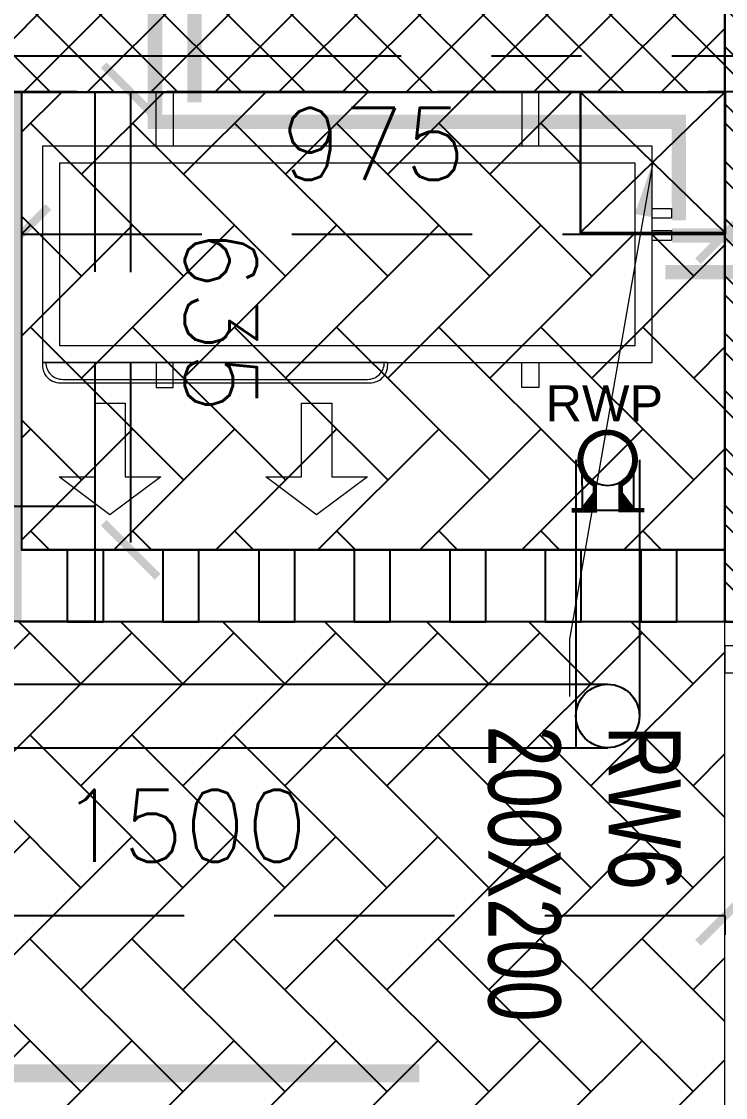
# Model space of a CAD drawing. Header units: millimetres. Extents: x -414464 to 1686, y -90036 to 108605.
# Drawn here: x -121776 to -120800, y -63860 to -62367 of the extents above; entities that cross this region are included whole.
import ezdxf

# ---------------------------------------------------------------- set-up
doc = ezdxf.new("R2010")
doc.units = ezdxf.units.MM
doc.header["$LTSCALE"] = 1000
doc.header["$MEASUREMENT"] = 0
for name, pattern in [('$1$AUDIT_D_120904163729-0', [0]), ('$36$HIDDEN', [0.375, 0.25, -0.125]), ('2BHK-A - FRONT$1$AUDIT_D_120904163729-0', [0]), ('2BHK-A - FRONT$1$DASHED', [0.75, 0.5, -0.25]), ('2BHK-A - FRONT$1$PHANTOM2', [1.25, 0.625, -0.125, 0.125, -0.125, 0.125, -0.125]), ('AUDIT_D_120904163729-0', [0]), ('T8(T9 IS SIMILAR) - DIMENSION & TEXTING$1$AUDIT_D_120904163729-0', [0]), ('T8(T9 IS SIMILAR) - DIMENSION & TEXTING$1$HIDDEN', [0.375, 0.25, -0.125]), ('T8(T9 IS SIMILAR) - DIMENSION & TEXTING$1$T8_REFUGE COLUMNS$0$HIDDEN', [0.375, 0.25, -0.125]), ('T8(T9 IS SIMILAR)$1$$0$HIDDEN', [0.375, 0.25, -0.125]), ('T8(T9 IS SIMILAR)$1$HIDDEN', [0.375, 0.25, -0.125]), ('T8_REFUGE COLUMNS$1$CENTER2', [1.125, 0.75, -0.125, 0.125, -0.125])]:
    doc.linetypes.add(name, pattern=pattern)
doc.layers.get('0').update_dxf_attribs({"linetype": 'AUDIT_D_120904163729-0'})
for name, color, linetype in [('$0$A-HATCH -160', 251, '$1$AUDIT_D_120904163729-0'), ('$21$A-DIMENSIONS', 2, '$36$HIDDEN'), ('2BHK-A - FRONT$1$A-DECK SUNK 125', 8, 'Continuous'), ('2BHK-A - FRONT$1$A-Elev Feature-Chajja', 13, 'Continuous'), ('2BHK-A - FRONT$1$A-HATCH -160', 251, '2BHK-A - FRONT$1$AUDIT_D_120904163729-0'), ('2BHK-A - FRONT$1$CUT-OUT', 49, 'Continuous'), ('a-rcc', 3, 'Continuous'), ('T8(T9 IS SIMILAR) - DIMENSION & TEXTING$1$A-DIMENSIONS', 2, 'T8(T9 IS SIMILAR) - DIMENSION & TEXTING$1$HIDDEN'), ('T8(T9 IS SIMILAR) - DIMENSION & TEXTING$1$A-PLUMBING', 7, 'T8(T9 IS SIMILAR) - DIMENSION & TEXTING$1$AUDIT_D_120904163729-0'), ('T8(T9 IS SIMILAR) - DIMENSION & TEXTING$1$A-RWS NOS.', 1, 'T8(T9 IS SIMILAR) - DIMENSION & TEXTING$1$AUDIT_D_120904163729-0'), ('T8(T9 IS SIMILAR) - DIMENSION & TEXTING$1$RAILING', 35, 'Continuous'), ('T8(T9 IS SIMILAR) - DIMENSION & TEXTING$1$U-TI-EXT-PIPE', 7, 'Continuous'), ('T8(T9 IS SIMILAR) - DIMENSION & TEXTING$1$U-TI-EXT-SUP', 7, 'Continuous'), ('T8(T9 IS SIMILAR) - DIMENSION & TEXTING$1$U-TI-TEXT', 7, 'Continuous'), ('T8(T9 IS SIMILAR)$1$$6$a-beam 2', 50, 'Continuous'), ('T8(T9 IS SIMILAR)$1$S-BEAM', 20, 'T8(T9 IS SIMILAR)$1$$0$HIDDEN'), ('T8_REFUGE COLUMNS$1$A-CENTERLINE', 193, 'T8_REFUGE COLUMNS$1$CENTER2'), ('T8_TYPICAL COLUMNS$1$A-RCC COLS', 3, 'Continuous')]:
    doc.layers.add(name, color=color, linetype=linetype)
for name, color, linetype, lineweight in [('2BHK-A - FRONT$1$A-AC DRAIN PIPE', 94, 'Continuous', 18), ('2BHK-A - FRONT$1$A-AC PIPE', 151, 'Continuous', 20), ('2BHK-A - FRONT$1$A-ODU', 30, 'Continuous', 20), ('2BHK-A - FRONT$1$A-WALL- 160', 6, 'Continuous', 30), ('2BHK-A - FRONT$1$Ele', 8, 'Continuous', 15), ('2BHK-A - FRONT$1$Window', 4, 'Continuous', 20), ('T8(T9 IS SIMILAR) - DIMENSION & TEXTING$1$R0-18-10-2014-T1-1st Podium Floor Plan$0$Text', 2, 'Continuous', 0), ('T8(T9 IS SIMILAR)$1$D&W', 8, 'Continuous', 25)]:
    doc.layers.add(name, color=color, linetype=linetype, lineweight=lineweight)
doc.layers.add('T8(T9 IS SIMILAR) - DIMENSION & TEXTING$1$U-IPD-75mm RWP PIPE', color=7, linetype='Continuous', true_color=0x2a00ff)
doc.styles.add('T8(T9 IS SIMILAR) - DIMENSION & TEXTING$1$arial', font='sanss___.ttf')
doc.styles.add('T8(T9 IS SIMILAR) - DIMENSION & TEXTING$1$ARIAL ARROW', font='swisscl.ttf')
doc.styles.add('T8(T9 IS SIMILAR) - DIMENSION & TEXTING$1$Romans 1', font='romans.shx', dxfattribs={"height": 100})
doc.styles.add('T8(T9 IS SIMILAR) - DIMENSION & TEXTING$1$Tahoma', font='tahoma.ttf')
doc.dimstyles.new('T8(T9 IS SIMILAR) - DIMENSION & TEXTING$1$ALPINE S', dxfattribs={"dimscale": 0, "dimtxt": 100, "dimasz": 75, "dimexe": 0, "dimexo": 0, "dimgap": 75, "dimtad": 1, "dimdec": 0, "dimzin": 0, "dimdsep": 46, "dimtxsty": 'T8(T9 IS SIMILAR) - DIMENSION & TEXTING$1$Romans 1', "dimblk": 'T8(T9 IS SIMILAR) - DIMENSION & TEXTING$1$_ArchTick', "dimcen": 0.09, "dimclrd": 256, "dimclre": 256, "dimclrt": 7, "dimadec": 0, "dimazin": 0, "dimtfac": 1, "dimtdec": 0, "dimtofl": 0, "dimtmove": 1, "dimatfit": 0, "dimldrblk": 'T8(T9 IS SIMILAR) - DIMENSION & TEXTING$1$_Open90', "dimfxl": 1, "dimtolj": 1, "dimtzin": 0, "dimarcsym": 0})
doc.dimstyles.new('T8(T9 IS SIMILAR) - DIMENSION & TEXTING$1$SAMATA STD', dxfattribs={"dimtxt": 100, "dimasz": 50, "dimexe": 50, "dimexo": 50, "dimgap": 10, "dimtad": 0, "dimdec": 0, "dimrnd": 5, "dimzin": 0, "dimdsep": 46, "dimtxsty": 'T8(T9 IS SIMILAR) - DIMENSION & TEXTING$1$Tahoma', "dimblk": 'T8(T9 IS SIMILAR) - DIMENSION & TEXTING$1$_Origin2', "dimcen": -50, "dimdle": 50, "dimclrd": 7, "dimclre": 7, "dimclrt": 7, "dimadec": 0, "dimazin": 0, "dimtfac": 1, "dimtdec": 0, "dimtmove": 1, "dimatfit": 3, "dimfxl": 150, "dimtfill": 1, "dimtolj": 1, "dimtzin": 0, "dimlwd": -1, "dimlwe": -1, "dimarcsym": 0})

# ---------------------------------------------------------------- blocks, each defined once
blk = doc.blocks.new('T8_REFUGE COLUMNS')
at = {"layer": 'T8_REFUGE COLUMNS$1$A-CENTERLINE'}
blk.add_line((1202642.069074492, -5728808.541404216), (1202642.069074492, -5698573.632249597), dxfattribs=at)
blk = doc.blocks.new('T8_TYPICAL COLUMNS')
at = {"layer": 'T8_TYPICAL COLUMNS$1$A-RCC COLS', "linetype": 'ByBlock'}
blk.add_blockref('T8_REFUGE COLUMNS', (0, 0), dxfattribs=at)
blk = doc.blocks.new('2BHK-A - FRONT$1$2400')
at = {"layer": '2BHK-A - FRONT$1$Window', "color": 1, "lineweight": 13}
for p, q in [((1151176.486151809, -5692111.929242792), (1148842.486151809, -5692111.929242792)), ((1149607.486151809, -5692111.929242792), (1148879.986151809, -5692111.929242792))]:
    blk.add_line(p, q, dxfattribs=at)
at = {"layer": '2BHK-A - FRONT$1$Window', "color": 4, "lineweight": 13}
for points in [[(1148842.486151809, -5692111.929242792), (1148809.486151809, -5692111.929242792), (1148809.486151809, -5692271.929242792), (1148842.486151809, -5692271.929242792)], [(1148879.986151809, -5692146.672576125), (1148879.986151809, -5692165.255909459), (1148842.486151809, -5692165.255909459), (1148842.486151809, -5692111.929242792), (1148879.986151809, -5692111.929242792), (1148879.986151809, -5692142.172576125), (1148875.486151809, -5692142.172576125), (1148875.486151809, -5692146.672576125)]]:
    blk.add_lwpolyline(points, close=True, dxfattribs=at)
blk = doc.blocks.new('2BHK-A - FRONT$1$odu1')
at = {"layer": '2BHK-A - FRONT$1$A-ODU'}
for p, q in [((258.0857615643181, -900.0000256346539), (258.0857615640853, -926.836104218848)), ((271.3864724240266, -900.0000256346539), (271.3864724242594, -926.8361042197794)), ((288.9625765089877, -900.0000256355852), (288.9625765089877, -926.8361042207107)), ((302.263287368929, -900.0000256355852), (302.263287368929, -926.8361042197794)), ((271.3864724242594, -926.8361042197794), (258.0857615640853, -926.836104218848)), ((302.263287368929, -926.8361042197794), (288.9625765089877, -926.8361042207107))]:
    blk.add_line(p, q, dxfattribs=at)
for points in [[(88.53255325462669, -533.0455384217203), (88.53255325485952, -55.00016371067613, 0.5048608702772018), (60.36588900559582, -82.77286919765174), (60.36588900582865, -505.2728329366073, 0.5048608702772015)], [(88.53255325462669, -528.7450531432405), (88.53255325485952, -59.30064898915589), (88.53255325485952, -59.30064898915589, 0.4142135623730951), (65.06033304706216, -82.77286919765174), (65.06033304752782, -505.272832935676, 0.4142135623730951), (88.53255325462669, -528.7450531432405)]]:
    blk.add_lwpolyline(points, format="xyb", close=True, dxfattribs=at)
for points in [[(388.532553255558, -900.0000256346539), (388.5325532553252, -55.00009816046804), (88.53255325485952, -55.00016371067613), (88.53255325509235, -900.000091184862)], [(365.0603330475278, -876.5278054270893), (365.0603330477607, -78.4723183689639), (112.0047734628897, -78.47238391824067), (112.0047734621912, -876.5278709772974)]]:
    blk.add_lwpolyline(points, close=True, dxfattribs=at)
at = {"layer": '2BHK-A - FRONT$1$A-ODU', "color": 0, "lineweight": 20, "ltscale": 300}
for points in [[(32.02685608319007, -169.4094056291506), (-70.07730181980878, -169.4094056291506), (-70.07730181980878, -218.7010680651292), (-122.8897972870618, -148.284407440573), (-70.07730182004161, -77.86774681974202), (-70.07730182027444, -127.1594092557207), (32.02685608295724, -127.1594092547894)], [(32.02685608319007, -455.9811705006287), (-70.07730182027444, -455.9811704996973), (-70.07730182004161, -505.2728329347447), (-122.8897972865961, -434.8561723129824), (-70.07730181980878, -364.4395116902888), (-70.07730181980878, -413.7311741253361), (32.0268560834229, -413.7311741262674)]]:
    blk.add_lwpolyline(points, close=True, dxfattribs=at)
at = {"layer": '2BHK-A - FRONT$1$A-ODU', "color": 3}
for points in [[(88.53255325485952, -212.2640391029418), (53.81435524555854, -212.2640391029418), (53.81435524555854, -235.7362593105063), (88.53255325485952, -235.7362593105063)], [(388.5325532550924, -212.2639735527337), (463.5329488592688, -212.2639479171485), (463.5329488592688, -235.736168124713), (388.5325532553252, -235.7361937602982)], [(88.53255325485952, -742.7362157953903), (53.81435524555854, -742.7362157953903), (53.81435524555854, -719.2639955878258), (88.53255325532518, -719.2639955878258)], [(388.5325532550924, -742.7361502451822), (463.5316181867383, -742.7361246086657), (463.5316181867383, -719.2639044011012), (388.532553255558, -719.2639300376177)]]:
    blk.add_lwpolyline(points, dxfattribs=at)
blk = doc.blocks.new('2BHK-A - FRONT')
at = {"layer": '2BHK-A - FRONT$1$A-DECK SUNK 125'}
h = blk.add_hatch(dxfattribs=at)
h.set_pattern_fill('AR-HBONE', color=256, scale=25)
h.set_pattern_definition([(45, (0, 0), (1.110223024625157e-14, 141.4213562373095), [300, -100]), (135, (70.71067812499678, 70.710678125), (1.110223024625157e-14, 141.4213562373095), [300, -100])])
edge = h.paths.add_edge_path(flags=16)
edge.add_arc((1148349.486435392, -5727809.575149121), 23.99570176936686, 180, 540, ccw=False)
h.paths.add_polyline_path([(1148199.487329517, -5728584.575290613), (1148834.486151823, -5728584.575290613), (1148834.486151823, -5727609.596716897), (1148394.463098924, -5727609.553958146), (1148394.507466062, -5727809.575149121), (1148199.486449963, -5727809.575149121)])
h = blk.add_hatch(dxfattribs=at)
h.set_pattern_fill('AR-HBONE', color=256, scale=25)
h.set_pattern_definition([(45, (0, -0.9752867147326469), (1.110223024625157e-14, 141.4213562373095), [300, -100]), (135, (70.71067812480032, 69.73539141006768), (1.110223024625157e-14, 141.4213562373095), [300, -100])])
h.paths.add_polyline_path([(1148934.486151823, -5727609.575290613), (1151704.485832441, -5727609.600091545), (1151704.486151823, -5729109.575290614), (1148934.486151823, -5729109.575290614)])
at = {"layer": '2BHK-A - FRONT$1$A-HATCH -160', "linetype": 'ByBlock'}
h = blk.add_hatch(dxfattribs=at)
h.set_pattern_fill('ZIGZAG', color=256, scale=250)
h.set_pattern_definition([(0, (0, 0), (31.25, 31.25), [31.25, -31.25]), (90, (31.25, 0), (-31.25, 31.25), [31.25, -31.25])])
h.paths.add_polyline_path([(1142149.48615181, -5723474.57567588), (1143849.558678093, -5723474.574905385), (1143849.558678093, -5723374.574905386), (1142149.48615181, -5723374.574905385)])
h.paths.add_polyline_path([(1144889.486164958, -5724474.575290454), (1144889.486138345, -5724574.575290545), (1147099.544620656, -5724574.575881324), (1147099.54462075, -5724474.575881391), (1145949.461151537, -5724474.219022865), (1145949.461151537, -5724374.219022865), (1145849.461151537, -5724374.219022865), (1145849.461089744, -5724474.575881232)])
h.paths.add_polyline_path([(1145949.461151537, -5723374.219022865), (1146849.188414096, -5723374.219022865), (1146849.188414096, -5723474.219022865), (1145949.461151537, -5723474.219022865)])
h.paths.add_polyline_path([(1147599.188414096, -5723474.219022866), (1148199.210160327, -5723474.219022866), (1148199.210160327, -5723374.219022865), (1147599.188414096, -5723374.219022865)])
h.paths.add_polyline_path([(1150399.48615181, -5721024.533658784), (1150499.48615181, -5721024.533658784), (1150499.48615181, -5721774.219821319), (1150399.48615181, -5721774.219821319)])
h.paths.add_polyline_path([(1150399.48615181, -5720124.533658784), (1150499.48615181, -5720124.533658784), (1150499.48615181, -5719224.624490853), (1150399.48615181, -5719224.624490853)])
h.paths.add_polyline_path([(1145549.395854206, -5721674.553244154), (1145649.395861317, -5721674.575290614), (1145649.416051474, -5721174.557254907), (1145649.354719705, -5721174.595142843), (1145649.433753255, -5721073.678773093), (1145549.393939232, -5721073.942505904)])
h.paths.add_polyline_path([(1148199.48615181, -5728684.219022865), (1148934.486151823, -5728684.219022865), (1148934.486151823, -5728584.219022865), (1148199.48615181, -5728584.219022865)])
h.paths.add_polyline_path([(1148449.48615181, -5721774.575289484), (1148849.48615181, -5721774.575289484), (1148849.48615181, -5721674.575290613), (1148449.48615181, -5721674.575290613)])
h.paths.add_polyline_path([(1150149.48615181, -5721674.575290613), (1150399.48615181, -5721674.575290613), (1150399.48615181, -5721774.575251671), (1150149.48615181, -5721774.575251671)])
h = blk.add_hatch(dxfattribs=at)
h.set_pattern_fill('ANSI32', color=256, scale=150)
h.set_pattern_definition([(45, (0, -0.5476252287626266), (-39.77475644174329, 39.7747564417433), []), (45, (26.51650425000116, -0.5476252306252718), (-39.77475644174329, 39.7747564417433), [])])
h.paths.add_polyline_path([(1145269.868589646, -5728524.219022865), (1145269.868589646, -5728684.219022865), (1144639.813997828, -5728684.219022865), (1144639.813997828, -5726829.506985649), (1144799.813997828, -5726829.506985649), (1144799.813997828, -5728524.219022865)])
h.paths.add_polyline_path([(1148934.486151823, -5727449.763931503), (1148934.482484802, -5727609.785357703), (1147999.48615181, -5727609.763931504), (1147999.48615181, -5727009.506985649), (1148159.48615181, -5727009.506985649), (1148159.48615181, -5727449.763931503)])
h.paths.add_polyline_path([(1147999.48615181, -5728684.219022865), (1147999.48615181, -5728524.219022865), (1147369.868589641, -5728524.219022865), (1147369.868589641, -5728684.219022865)])
edge = h.paths.add_edge_path()
edge.add_line((1151334.486151823, -5727449.763931503), (1151779.482429483, -5727449.763931503))
edge.add_line((1151779.482429483, -5727449.763931503), (1151779.489874137, -5727609.776332037))
edge.add_line((1151704.493596463, -5727609.776332037), (1151334.486151822, -5727609.788732571))
edge.add_line((1151334.486151823, -5727609.788732571), (1151334.486151823, -5727449.763931503))
h.paths.add_polyline_path([(1146264.486131188, -5719573.809734035), (1146424.486131162, -5719573.809734035), (1146424.486131147, -5719224.575290616), (1146264.486131175, -5719224.575290616)])
h.paths.add_polyline_path([(1145549.395862198, -5721834.394438124), (1145788.915917962, -5721834.394438124), (1145790.007535043, -5721674.575918513), (1145549.395854206, -5721674.576945555)])
h.paths.add_polyline_path([(1145949.461151537, -5721924.166834103), (1145949.461151537, -5722524.5747182), (1145789.461736455, -5722524.5747182), (1145789.461736455, -5721924.166834103)])
h.paths.add_polyline_path([(1144599.486151871, -5721924.575290613), (1144759.486151841, -5721924.575290613), (1144761.985566922, -5722524.574905386), (1144601.985566922, -5722524.574905386)])
h.paths.add_polyline_path([(1144599.485566922, -5723474.574905385), (1144599.485566922, -5723174.574905386), (1144759.485566922, -5723174.574905386), (1144759.485566922, -5723314.574905385), (1145789.461151537, -5723314.574905385), (1145789.461151537, -5723174.574905385), (1145949.461151537, -5723174.574905385), (1145949.461151537, -5723474.219022865)])
h = blk.add_hatch(dxfattribs=at)
h.set_pattern_fill('ANSI37', color=256, scale=500)
h.set_pattern_definition([(45, (0, 0), (-44.19417382415921, 44.19417382415922), []), (135, (0, 0), (-44.19417382415922, -44.19417382415921), [])])
h.paths.add_polyline_path([(1141249.498052857, -5727584.835332616), (1141049.48615181, -5727584.83532524), (1141049.48615181, -5726519.503095115), (1141249.498052857, -5726519.503102491)])
h.paths.add_polyline_path([(1141249.493825057, -5723474.219022865), (1141899.211027135, -5723474.219022865), (1141899.211027135, -5723274.2186376), (1141249.493825057, -5723274.2186376)])
h.paths.add_polyline_path([(1147999.48615181, -5728684.219022865), (1148199.48615181, -5728684.219022865), (1148199.48615181, -5727609.768514666), (1147999.48615181, -5727609.768514666)])
at = {"layer": '2BHK-A - FRONT$1$A-AC DRAIN PIPE', "linetype": '2BHK-A - FRONT$1$PHANTOM2', "ltscale": 0.1, "const_width": 20}
for points in [[(1148398.290682248, -5727682.921915452), (1148398.290682248, -5727294.266978933), (1149634.486151823, -5727294.266978933)], [(1146819.868589646, -5728399.577121194), (1148240.602644456, -5728399.577121194), (1148240.602644456, -5727673.421498179), (1148367.413867303, -5727673.421498179), (1148367.413867303, -5727682.921958162)]]:
    blk.add_lwpolyline(points, dxfattribs=at)
at = {"layer": '2BHK-A - FRONT$1$A-AC PIPE', "linetype": '2BHK-A - FRONT$1$DASHED', "ltscale": 0.1, "const_width": 20}
for points in [[(1149634.486151823, -5727336.770925039), (1148449.123275871, -5727336.770925039), (1148449.123275871, -5727692.282868203)], [(1146819.868589646, -5728344.717780851), (1148213.878579916, -5728344.717780851)]]:
    blk.add_lwpolyline(points, dxfattribs=at)
at = {"layer": '2BHK-A - FRONT$1$A-Elev Feature-Chajja', "color": 4}
for points in [[(1148834.486151823, -5727676.27388463), (1148834.486151823, -5727726.27388463), (1148934.486151638, -5727726.27623882), (1148934.486151638, -5727676.27623882)], [(1148834.486151823, -5727808.654059147), (1148834.486151823, -5727858.654059147), (1148934.486151638, -5727858.656413337), (1148934.486151638, -5727808.656413337)], [(1148834.486151823, -5727941.034233665), (1148834.486151823, -5727991.034233665), (1148934.486151638, -5727991.036587855), (1148934.486151638, -5727941.036587855)], [(1148834.486151823, -5728073.414408183), (1148834.486151823, -5728123.414408183), (1148934.486151638, -5728123.416762372), (1148934.486151638, -5728073.416762372)], [(1148834.486151823, -5728205.7945827), (1148834.486151823, -5728255.7945827), (1148934.486151638, -5728255.79693689), (1148934.486151638, -5728205.79693689)], [(1148834.486151823, -5728338.721496436), (1148834.486151823, -5728388.721496436), (1148934.486151638, -5728388.723850626), (1148934.486151638, -5728338.723850626)], [(1148834.486151823, -5728471.101670953), (1148834.486151823, -5728521.101670953), (1148934.486151638, -5728521.104025143), (1148934.486151638, -5728471.104025143)]]:
    blk.add_lwpolyline(points, close=True, dxfattribs=at)
at = {"layer": '2BHK-A - FRONT$1$A-WALL- 160', "linetype": 'ByBlock'}
for p, q in [((1148934.486151823, -5727449.575290613), (1148934.486151823, -5727609.575290613)), ((1147999.48615181, -5727609.575290611), (1148934.486151823, -5727609.575290614)), ((1148199.48615181, -5728684.577121194), (1148199.48615181, -5727609.575290613))]:
    blk.add_line(p, q, dxfattribs=at)
at = {"layer": '2BHK-A - FRONT$1$CUT-OUT'}
for p, q in [((1148834.486151823, -5727609.596716897), (1148834.486151823, -5728584.577121194)), ((1148934.486151823, -5727609.575290613), (1148934.486151823, -5728584.577121194))]:
    blk.add_line(p, q, dxfattribs=at)
for points in [[(1148199.487329517, -5728584.575290613), (1148834.486151823, -5728584.575290613), (1148834.486151823, -5727609.596716897), (1148394.463098924, -5727609.564414232), (1148394.507466062, -5727809.585605207), (1148199.486449963, -5727809.575149121)], [(1148199.486601043, -5727809.575149121), (1148394.485282493, -5727809.575149121), (1148394.485282493, -5727609.574870318), (1148199.486601043, -5727609.574870318)]]:
    blk.add_lwpolyline(points, close=True, dxfattribs=at)
at = {"layer": '2BHK-A - FRONT$1$CUT-OUT', "linetype": 'ByBlock'}
for points in [[(1148199.486601043, -5727809.575149121), (1148394.48394806, -5727609.575290614)], [(1148199.486601043, -5727609.575290614), (1148394.485282493, -5727809.57500763)]]:
    blk.add_lwpolyline(points, dxfattribs=at)
at = {"layer": '2BHK-A - FRONT$1$Ele'}
blk.add_line((1148934.486151823, -5727609.575290613), (1148934.486151823, -5729109.575290614), dxfattribs=at)
at = {"layer": '2BHK-A - FRONT$1$A-ODU', "rotation": 180.0000792536792}
blk.add_blockref('2BHK-A - FRONT$1$odu1', (1148663.028081276, -5728610.304392695), dxfattribs=at)
at = {"layer": '2BHK-A - FRONT$1$A-WALL- 160', "linetype": 'ByBlock', "xscale": -1, "rotation": 180}
blk.add_blockref('2BHK-A - FRONT$1$2400', (125.0000000121072, -11419721.5045334), dxfattribs=at)
blk = doc.blocks.new('T8(T9 IS SIMILAR) - DIMENSION & TEXTING$1$_ArchTick')
at = {"color": 0, "linetype": 'ByBlock', "const_width": 0.15}
blk.add_lwpolyline([(-0.5, -0.5), (0.5, 0.5)], dxfattribs=at)
blk = doc.blocks.new('*D1616')
at = {"layer": 'T8(T9 IS SIMILAR) - DIMENSION & TEXTING$1$A-DIMENSIONS', "linetype": 'T8(T9 IS SIMILAR) - DIMENSION & TEXTING$1$HIDDEN', "lineweight": -2, "transparency": 16777216}
for p, q in [((1202692.264499908, -5728524.026591717), (1202692.264499908, -5728433.657393186)), ((1203327.264499921, -5728524.026591717), (1203327.264499921, -5728433.657393186))]:
    blk.add_line(p, q, dxfattribs=at)
at = {"layer": 'T8(T9 IS SIMILAR) - DIMENSION & TEXTING$1$A-DIMENSIONS', "lineweight": -2, "transparency": 16777216}
blk.add_line((1202692.264499908, -5728433.657393186), (1203327.264499921, -5728433.657393186), dxfattribs=at)
at = {"layer": 'T8(T9 IS SIMILAR) - DIMENSION & TEXTING$1$A-DIMENSIONS', "linetype": 'ByBlock', "lineweight": -2, "transparency": 16777216, "xscale": 75, "yscale": 75, "zscale": 75, "rotation": 180}
blk.add_blockref('T8(T9 IS SIMILAR) - DIMENSION & TEXTING$1$_ArchTick', (1202692.264499908, -5728433.657393186), dxfattribs=at)
at = {"layer": 'T8(T9 IS SIMILAR) - DIMENSION & TEXTING$1$A-DIMENSIONS', "linetype": 'ByBlock', "lineweight": -2, "transparency": 16777216, "xscale": 75, "yscale": 75, "zscale": 75}
blk.add_blockref('T8(T9 IS SIMILAR) - DIMENSION & TEXTING$1$_ArchTick', (1203327.264499921, -5728433.657393186), dxfattribs=at)
at = {"layer": 'T8(T9 IS SIMILAR) - DIMENSION & TEXTING$1$A-DIMENSIONS', "color": 7, "linetype": 'ByBlock', "transparency": 16777216, "insert": (1203009.764499915, -5728308.657393186), "char_height": 100, "attachment_point": 5, "style": 'T8(T9 IS SIMILAR) - DIMENSION & TEXTING$1$Romans 1'}
blk.add_mtext('\\A1;635', dxfattribs=at)
blk = doc.blocks.new('T8(T9 IS SIMILAR) - DIMENSION & TEXTING$1$_Open90')
at = {"color": 0, "linetype": 'ByBlock', "lineweight": -2}
for p, q in [((-0.5, 0.5), (0, 0)), ((0, 0), (-1, 0)), ((0, 0), (-0.5, -0.5))]:
    blk.add_line(p, q, dxfattribs=at)
blk = doc.blocks.new('*D1617')
at = {"layer": 'T8(T9 IS SIMILAR) - DIMENSION & TEXTING$1$A-DIMENSIONS', "linetype": 'T8(T9 IS SIMILAR) - DIMENSION & TEXTING$1$HIDDEN', "lineweight": -2, "transparency": 16777216}
for p, q in [((1202692.264499911, -5727609.572594304), (1202889.196050194, -5727609.572594304)), ((1202692.264499908, -5728585.02649964), (1202889.196050194, -5728585.02649964))]:
    blk.add_line(p, q, dxfattribs=at)
at = {"layer": 'T8(T9 IS SIMILAR) - DIMENSION & TEXTING$1$A-DIMENSIONS', "lineweight": -2, "transparency": 16777216}
blk.add_line((1202889.196050194, -5728585.02649964), (1202889.196050194, -5727609.572594304), dxfattribs=at)
at = {"layer": 'T8(T9 IS SIMILAR) - DIMENSION & TEXTING$1$A-DIMENSIONS', "linetype": 'ByBlock', "lineweight": -2, "transparency": 16777216, "xscale": 75, "yscale": 75, "zscale": 75}
for p, rotation in [((1202889.196050194, -5727609.572594304), 90), ((1202889.196050194, -5728585.02649964), 270)]:
    blk.add_blockref('T8(T9 IS SIMILAR) - DIMENSION & TEXTING$1$_ArchTick', p, dxfattribs=dict(at, rotation=rotation))
at = {"layer": 'T8(T9 IS SIMILAR) - DIMENSION & TEXTING$1$A-DIMENSIONS', "color": 7, "linetype": 'ByBlock', "transparency": 16777216, "insert": (1202764.196050195, -5728097.299546972), "char_height": 100, "attachment_point": 5, "rotation": 90, "style": 'T8(T9 IS SIMILAR) - DIMENSION & TEXTING$1$Romans 1'}
blk.add_mtext('\\A1;975', dxfattribs=at)
blk = doc.blocks.new('*D1579')
at = {"layer": 'T8(T9 IS SIMILAR) - DIMENSION & TEXTING$1$A-DIMENSIONS', "linetype": 'T8(T9 IS SIMILAR) - DIMENSION & TEXTING$1$HIDDEN', "lineweight": -2, "transparency": 16777216}
for p, q in [((1203861.514499921, -5727609.572594302), (1203835.004879378, -5727609.572594302)), ((1203861.514499921, -5729109.572594305), (1203835.004879378, -5729109.572594305))]:
    blk.add_line(p, q, dxfattribs=at)
at = {"layer": 'T8(T9 IS SIMILAR) - DIMENSION & TEXTING$1$A-DIMENSIONS', "lineweight": -2, "transparency": 16777216}
blk.add_line((1203835.004879378, -5727609.572594302), (1203835.004879378, -5729109.572594305), dxfattribs=at)
at = {"layer": 'T8(T9 IS SIMILAR) - DIMENSION & TEXTING$1$A-DIMENSIONS', "linetype": 'ByBlock', "lineweight": -2, "transparency": 16777216, "xscale": 75, "yscale": 75, "zscale": 75}
for p, rotation in [((1203835.004879378, -5727609.572594302), 90), ((1203835.004879378, -5729109.572594305), 270)]:
    blk.add_blockref('T8(T9 IS SIMILAR) - DIMENSION & TEXTING$1$_ArchTick', p, dxfattribs=dict(at, rotation=rotation))
at = {"layer": 'T8(T9 IS SIMILAR) - DIMENSION & TEXTING$1$A-DIMENSIONS', "color": 7, "linetype": 'ByBlock', "transparency": 16777216, "insert": (1203710.004879378, -5728359.572594304), "char_height": 100, "attachment_point": 5, "rotation": 90, "style": 'T8(T9 IS SIMILAR) - DIMENSION & TEXTING$1$Romans 1'}
blk.add_mtext('\\A1;1500', dxfattribs=at)
blk = doc.blocks.new('*U428')
at = {"layer": 'T8(T9 IS SIMILAR) - DIMENSION & TEXTING$1$RAILING', "color": 8, "linetype": 'Continuous'}
for points in [[(0.6748603240856329, 0.3999260723277492), (0.8567807804997754, 0.881923787571111), (0.3110194112578029, 0.1589272147060683)], [(0.6748603240856329, 0.3999260723277492), (0.8567807804993208, 0.1589272147060683), (0.8567807804997754, 0.881923787571111)], [(0.6748603240856329, 0.3999260723277492), (0.3110194112578029, 0.1589272147060683), (0.8567807804993208, 0.1589272147060683)]]:
    blk.add_solid(points, dxfattribs=at)
blk = doc.blocks.new('*U429')
at = {"layer": 'T8(T9 IS SIMILAR) - DIMENSION & TEXTING$1$RAILING', "color": 8, "linetype": 'Continuous', "extrusion": (0, 0, -1)}
for points in [[(-3.338666338348957, 0.3999260723281471), (-3.156745881934511, 0.8819237875722477), (-3.702507251176939, 0.1589272147061251)], [(-3.338666338348957, 0.3999260723281471), (-3.156745881935421, 0.1589272147060683), (-3.156745881934511, 0.8819237875722477)], [(-3.338666338348957, 0.3999260723281471), (-3.702507251176939, 0.1589272147061251), (-3.156745881935421, 0.1589272147060683)]]:
    blk.add_solid(points, dxfattribs=at)
blk = doc.blocks.new('T8(T9 IS SIMILAR) - DIMENSION & TEXTING$1$SUP')
at = {"layer": 'T8(T9 IS SIMILAR) - DIMENSION & TEXTING$1$U-TI-EXT-SUP', "color": 1, "ltscale": 5}
for p, q in [((13177.16830148382, -14122.1556445857), (13177.16830148382, -14125.48839348122)), ((13180.61245310364, -14122.1556445857), (13180.61245310364, -14125.48839348122))]:
    blk.add_line(p, q, dxfattribs=at)
at = {"layer": 'T8(T9 IS SIMILAR) - DIMENSION & TEXTING$1$U-TI-EXT-SUP', "color": 8}
for p, q in [((13177.43027750154, -14125.36284707442), (13177.90355418929, -14124.73587447698)), ((13177.90019872752, -14124.72916879773), (13177.90019872752, -14125.36284707442)), ((13177.90019872752, -14125.36284707442), (13177.43027750154, -14125.36284707442))]:
    blk.add_line(p, q, dxfattribs=at)
at = {"layer": 'T8(T9 IS SIMILAR) - DIMENSION & TEXTING$1$U-TI-EXT-SUP', "color": 7}
blk.add_line((13179.75141519868, -14125.48839348122), (13178.02933938877, -14125.48839348122), dxfattribs=at)
at = {"layer": 'T8(T9 IS SIMILAR) - DIMENSION & TEXTING$1$U-TI-EXT-SUP', "color": 7, "const_width": 0.3}
blk.add_lwpolyline([(13178.03140327365, -14123.78876768175, -4.115665135510687), (13179.75141519868, -14123.78876768175, -1e-16)], format="xyb", dxfattribs=at)
for points in [[(13178.02933938877, -14125.48839348122), (13178.02933938877, -14123.70265381197)], [(13179.75141519868, -14123.70265381197), (13179.75141519868, -14125.48839348122)], [(13178.03343802679, -14124.35007689563), (13177.16247799927, -14125.49968943041)], [(13179.74731656067, -14124.35007689563), (13180.61827658818, -14125.49968943041)], [(13176.45089374909, -14125.48839348121), (13178.18083825039, -14125.48839348121)], [(13179.60198461496, -14125.48839348122), (13181.30506727903, -14125.48839348121)]]:
    blk.add_lwpolyline(points, dxfattribs=at)
at = {"layer": 'T8(T9 IS SIMILAR) - DIMENSION & TEXTING$1$U-TI-EXT-SUP', "color": 1}
blk.add_circle((13178.89140923617, -14122.12349898763), 1.7031536803006, dxfattribs=at)
at = {"layer": 'T8(T9 IS SIMILAR) - DIMENSION & TEXTING$1$U-TI-EXT-SUP', "color": 7}
blk.add_ellipse((13178.88913967253, -14122.15557682142), major_axis=(-1.34795582223443, 1.34795582223443), ratio=0.999999999999768, start_param=2.8255706609496, end_param=8.127391962516175, dxfattribs=at)
at = {"layer": 'T8(T9 IS SIMILAR) - DIMENSION & TEXTING$1$U-TI-EXT-SUP', "color": 8, "linetype": 'Continuous', "xscale": 0.8610379049555374, "yscale": 0.8610379049555374, "zscale": 0.8610379049555374}
for name in ['*U428', '*U429']:
    blk.add_blockref(name, (13177.16247799927, -14125.49968943041), dxfattribs=at)
blk = doc.blocks.new('T8(T9 IS SIMILAR) - DIMENSION & TEXTING$1$A$C77D62699')
at = {"layer": 'T8(T9 IS SIMILAR) - DIMENSION & TEXTING$1$U-IPD-75mm RWP PIPE', "linetype": 'ByBlock', "elevation": -0.02432551863192256}
for points in [[(-4249.75088483654, -13854.35592263751), (-3894.48603204824, -13854.35592263751)], [(-3938.48603204824, -15072.87285290938), (-3938.48603204824, -13898.35592263751)], [(-3850.48603204824, -15072.87285290938), (-3850.48603204824, -13898.35592263751)], [(-4249.75088483654, -13942.35592263751), (-3850.48603204824, -13942.35592263751)]]:
    blk.add_lwpolyline(points, dxfattribs=at)
at = {"layer": 'T8(T9 IS SIMILAR) - DIMENSION & TEXTING$1$U-IPD-75mm RWP PIPE', "linetype": 'ByBlock'}
blk.add_circle((-3894.48603204824, -13898.35592263751, -0.02432551863192256), 44, dxfattribs=at)
at = {"layer": 'T8(T9 IS SIMILAR) - DIMENSION & TEXTING$1$U-TI-EXT-PIPE', "xscale": -20.76416868124874, "yscale": 20.76416868124865, "zscale": 20.76416868124865, "rotation": 90.12403713217607}
blk.add_blockref('T8(T9 IS SIMILAR) - DIMENSION & TEXTING$1$SUP', (-298075.6279354391, 259114.9177635387, -0.02432551863192256), dxfattribs=at)
at = {"layer": 'T8(T9 IS SIMILAR) - DIMENSION & TEXTING$1$U-TI-TEXT', "style": 'T8(T9 IS SIMILAR) - DIMENSION & TEXTING$1$arial'}
blk.add_text('RWP', height=50, rotation=90, dxfattribs=at).set_placement((-4303.401166939409, -13984.44045525324, -0.02433333857404874))
blk = doc.blocks.new('T8(T9 IS SIMILAR) - DIMENSION & TEXTING$1$_Origin2')
at = {"color": 0, "linetype": 'ByBlock', "lineweight": -2}
blk.add_line((-0.5, 0), (-1, 0), dxfattribs=at)
for radius in [0.5, 0.25]:
    blk.add_circle((0, 0), radius, dxfattribs=at)
blk = doc.blocks.new('T8(T9 IS SIMILAR) - DIMENSION & TEXTING')
at = {"color": 4, "linetype": 'T8(T9 IS SIMILAR) - DIMENSION & TEXTING$1$T8_REFUGE COLUMNS$0$HIDDEN', "ltscale": 5, "const_width": 25, "elevation": 0.1233291186102332}
blk.add_lwpolyline([(1204053.533650431, -5730701.303026794), (1204053.533650431, -5728033.341073443)], dxfattribs=at)
at = {"layer": 'T8(T9 IS SIMILAR) - DIMENSION & TEXTING$1$A-RWS NOS.', "linetype": 'ByBlock', "insert": (1203571.201761713, -5727670.99999999), "char_height": 100, "width": 532.2982382869814, "attachment_point": 1, "style": 'T8(T9 IS SIMILAR) - DIMENSION & TEXTING$1$ARIAL ARROW'}
blk.add_mtext('RW6\\P200X200', dxfattribs=at)
at = {"layer": 'T8(T9 IS SIMILAR) - DIMENSION & TEXTING$1$A-PLUMBING', "linetype": 'ByBlock'}
blk.add_blockref('T8(T9 IS SIMILAR) - DIMENSION & TEXTING$1$A$C77D62699', (1207452.264499907, -5713874.029783056), dxfattribs=at)
at = {"layer": 'T8(T9 IS SIMILAR) - DIMENSION & TEXTING$1$A-DIMENSIONS', "linetype": 'ByBlock'}
for base, p1, p2, picture, middle in [((1202889.196050194, -5727609.572594304), (1202692.264499908, -5728585.02649964), (1202692.264499911, -5727609.572594304), '*D1617', (1202764.196050195, -5728097.299546972)), ((1203835.004879378, -5729109.572594305), (1203861.514499921, -5727609.572594302), (1203861.514499921, -5729109.572594305), '*D1579', (1203710.004879378, -5728359.572594304))]:
    dim = blk.add_linear_dim(base=base, p1=p1, p2=p2, angle=90, dimstyle='T8(T9 IS SIMILAR) - DIMENSION & TEXTING$1$ALPINE S', override={"dimscale": 1, "dimfxl": 5, "dimarcsym": 1}, dxfattribs=at)
    dim.commit()
    dim.dimension.update_dxf_attribs({"geometry": picture, "text_midpoint": middle})
dim = blk.add_linear_dim(base=(1203327.264499921, -5728433.657393186), p1=(1202692.264499908, -5728524.026591717), p2=(1203327.264499921, -5728524.026591717), dimstyle='T8(T9 IS SIMILAR) - DIMENSION & TEXTING$1$ALPINE S', override={"dimscale": 1, "dimfxl": 5, "dimarcsym": 1}, dxfattribs=at)
dim.commit()
dim.dimension.update_dxf_attribs({"geometry": '*D1616', "text_midpoint": (1203009.764499915, -5728308.657393186)})
at = {"layer": 'T8(T9 IS SIMILAR) - DIMENSION & TEXTING$1$R0-18-10-2014-T1-1st Podium Floor Plan$0$Text'}
blk.add_leader([(1202789.764289866, -5727709.931416865), (1203451.047327259, -5727825.49999999), (1203530.764500079, -5727825.49999999)], dimstyle='T8(T9 IS SIMILAR) - DIMENSION & TEXTING$1$SAMATA STD', override={"dimasz": 75, "dimclrd": 2, "dimfxlon": 1, "dimarcsym": 1}, dxfattribs=at)
blk = doc.blocks.new('T8(T9 IS SIMILAR)')
at = {"layer": 'T8(T9 IS SIMILAR)$1$D&W', "linetype": 'ByBlock'}
for name, p in [('T8_TYPICAL COLUMNS', (1.862645149230957e-09, 0)), ('2BHK-A - FRONT', (54492.7783481013, -0.3562677530571818))]:
    blk.add_blockref(name, p, dxfattribs=at)
at = {"layer": 'T8(T9 IS SIMILAR)$1$$6$a-beam 2', "linetype": 'ByBlock'}
blk.add_blockref('T8(T9 IS SIMILAR) - DIMENSION & TEXTING', (1.862645149230957e-09, 0), dxfattribs=at)
at = {"layer": 'T8(T9 IS SIMILAR)$1$S-BEAM'}
for p, q in [((1202691.760798617, -5727008.328746298, 0.07161335200005503), (1202691.747444733, -5729370.247116158, -647.1733369723338)), ((1203266.700492515, -5728683.32905061, -460.2341981105613), (1203266.700250401, -5728483.330197403, -460.2341981105613))]:
    blk.add_line(p, q, dxfattribs=at)
at = {"layer": 'T8(T9 IS SIMILAR)$1$S-BEAM', "linetype": 'T8(T9 IS SIMILAR)$1$HIDDEN'}
blk.add_line((1202691.717121347, -5728483.42730538, -460.3677076451713), (1203266.666911258, -5728483.32905353, -460.2341981105613), dxfattribs=at)
at = {"layer": 'T8(T9 IS SIMILAR)$1$S-BEAM'}
blk.add_lwpolyline([(1209276.700461193, -5728705.530351231), (1209276.702429458, -5728505.531779448), (1209276.703796103, -5728505.531779239), (1209276.697960987, -5728705.530632893), (1209276.700461193, -5728705.530632505), (1209276.693629428, -5729268.873951772), (1203266.694710537, -5729268.873951772), (1203266.700968399, -5728483.377541253), (1203426.705160662, -5728483.378817627), (1203426.694710537, -5729108.873951772), (1209116.694710537, -5729108.873951772), (1209116.699692114, -5728483.315228024), (1209276.700967952, -5728483.441130856), (1209276.700461193, -5728705.530632505), (1209276.697960987, -5728705.530632893), (1209276.703796103, -5728505.531779239), (1209276.700107886, -5728506.033776918), (1209276.926055535, -5728683.322983721), (1209303.677781626, -5728683.333614388)], dxfattribs=at)
blk = doc.blocks.new('A$C48506478')
at = {"layer": '$21$A-DIMENSIONS', "linetype": 'ByBlock'}
blk.add_blockref('T8(T9 IS SIMILAR)', (-1195542.605633154, 5727884.643967762), dxfattribs=at)
at = {"layer": '$0$A-HATCH -160', "linetype": 'ByBlock'}
blk.add_blockref('T8(T9 IS SIMILAR) - DIMENSION & TEXTING', (-1195542.605633154, 5727884.643967762), dxfattribs=at)

msp = doc.modelspace()

# ---------------------------------------------------------------- block references
at = {"layer": 'a-rcc', "linetype": 'ByBlock', "rotation": 270}
msp.add_blockref('A$C48506478', (-121075.9935740144, -55315.34865896589, -0.03228150548557907), dxfattribs=at)

doc.saveas('drawing.dxf')
